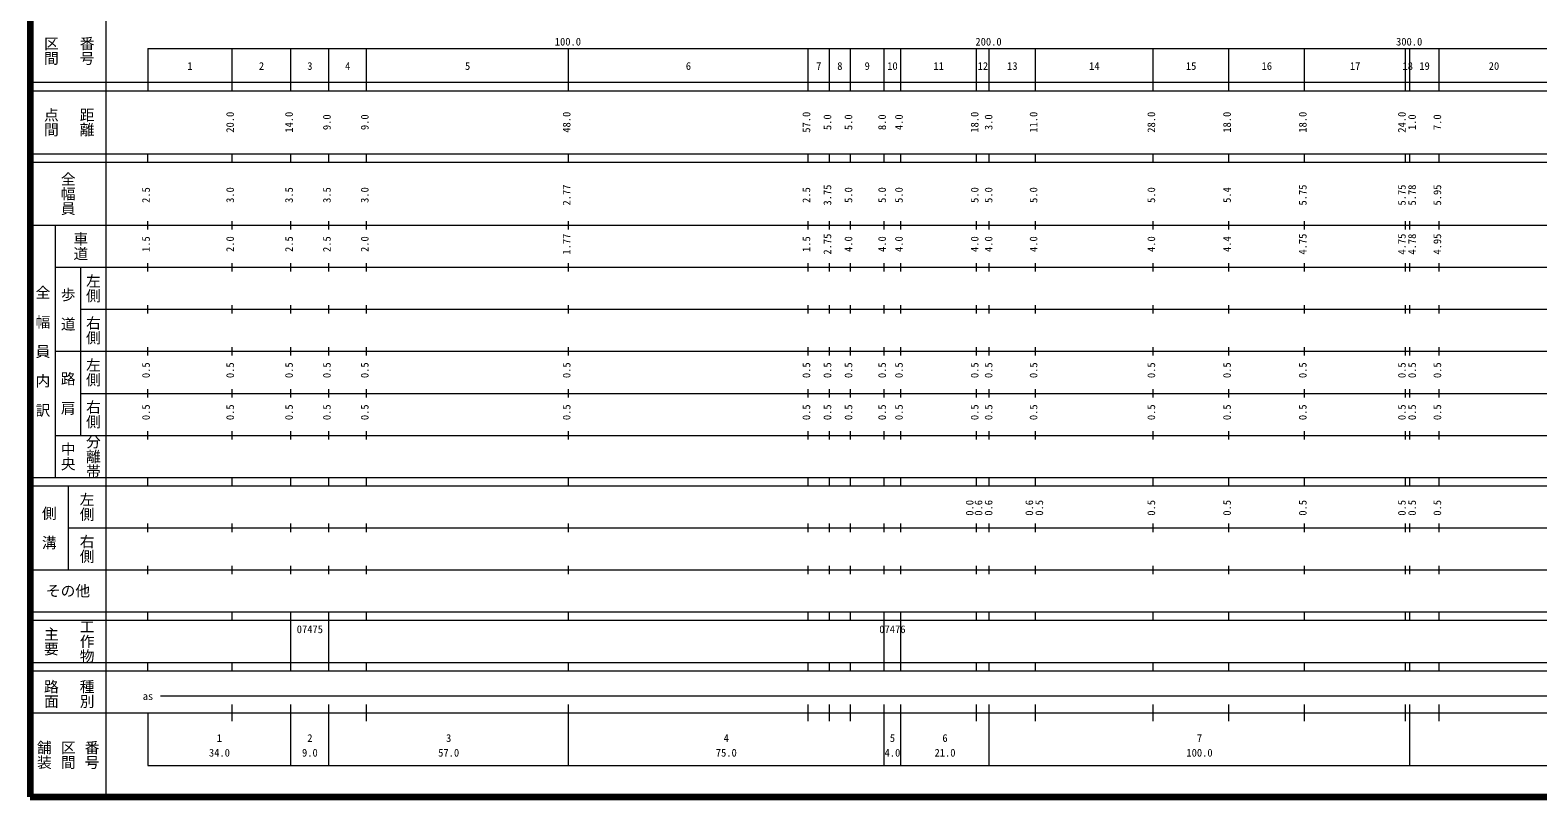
# Model space of a CAD drawing. Units: millimetres on the paper, enlarged 1000 times. Extents: x 40000 to 680000, y 20000 to 380000.
# Drawn here: x 40000 to 398436, y 20000 to 202409 of the extents above; entities that cross this region are included whole.
import ezdxf
from ezdxf.enums import TextEntityAlignment as Align

# ---------------------------------------------------------------- set-up
doc = ezdxf.new("R2010")
doc.units = ezdxf.units.MM
doc.header["$LTSCALE"] = 1000
doc.layers.add('M-TTL', color=2, linetype='Continuous', lineweight=140)
doc.layers.add('M-TTL-BAND', color=7, linetype='Continuous', lineweight=13)
doc.styles.add('@ＭＳ ゴシック', font='')
doc.styles.add('ＭＳ ゴシック', font='')
doc.styles.get('@ＭＳ ゴシック').set_extended_font_data('@MS Gothic')
doc.styles.get('ＭＳ ゴシック').set_extended_font_data('MS Gothic')

msp = doc.modelspace()

# ---------------------------------------------------------------- linework, layer by layer
at = {"layer": 'M-TTL'}
for p, q in [((40000, 380000), (40000, 20000)), ((40000, 20000), (680000, 20000))]:
    msp.add_line(p, q, dxfattribs=at)
at = {"layer": 'M-TTL-BAND'}
for p, q in [((58000, 370000), (58000, 20000)), ((68000, 198000), (579000, 198000)), ((68000, 198000), (68000, 188000)), ((88000, 188000), (88000, 198000)), ((102000, 188000), (102000, 198000)), ((111000, 188000), (111000, 198000)), ((120000, 188000), (120000, 198000)), ((168000, 188000), (168000, 198000)), ((225000, 188000), (225000, 198000)), ((230000, 188000), (230000, 198000)), ((235000, 188000), (235000, 198000)), ((243000, 188000), (243000, 198000)), ((247000, 188000), (247000, 198000)), ((265000, 188000), (265000, 198000)), ((268000, 188000), (268000, 198000)), ((279000, 188000), (279000, 198000)), ((307000, 188000), (307000, 198000)), ((325000, 188000), (325000, 198000)), ((343000, 188000), (343000, 198000)), ((367000, 188000), (367000, 198000)), ((368000, 188000), (368000, 198000)), ((375000, 188000), (375000, 198000)), ((40000, 190000), (579000, 190000)), ((40000, 188000), (579000, 188000)), ((40000, 173000), (579000, 173000)), ((68000, 171000), (68000, 173000)), ((88000, 171000), (88000, 173000)), ((102000, 171000), (102000, 173000)), ((111000, 171000), (111000, 173000)), ((120000, 171000), (120000, 173000)), ((168000, 171000), (168000, 173000)), ((225000, 171000), (225000, 173000)), ((230000, 171000), (230000, 173000)), ((235000, 171000), (235000, 173000)), ((243000, 171000), (243000, 173000)), ((247000, 171000), (247000, 173000)), ((265000, 171000), (265000, 173000)), ((268000, 171000), (268000, 173000)), ((279000, 171000), (279000, 173000)), ((307000, 171000), (307000, 173000)), ((325000, 171000), (325000, 173000)), ((343000, 171000), (343000, 173000)), ((367000, 171000), (367000, 173000)), ((368000, 171000), (368000, 173000)), ((375000, 171000), (375000, 173000)), ((40000, 171000), (579000, 171000)), ((40000, 156000), (579000, 156000)), ((46000, 96000), (46000, 156000)), ((68000, 155000), (68000, 157000)), ((88000, 155000), (88000, 157000)), ((102000, 155000), (102000, 157000)), ((111000, 155000), (111000, 157000)), ((120000, 155000), (120000, 157000)), ((168000, 155000), (168000, 157000)), ((225000, 155000), (225000, 157000)), ((230000, 155000), (230000, 157000)), ((235000, 155000), (235000, 157000)), ((243000, 155000), (243000, 157000)), ((247000, 155000), (247000, 157000)), ((265000, 155000), (265000, 157000)), ((268000, 155000), (268000, 157000)), ((279000, 155000), (279000, 157000)), ((307000, 155000), (307000, 157000)), ((325000, 155000), (325000, 157000)), ((343000, 155000), (343000, 157000)), ((367000, 155000), (367000, 157000)), ((368000, 155000), (368000, 157000)), ((375000, 155000), (375000, 157000)), ((68000, 145000), (68000, 147000)), ((88000, 145000), (88000, 147000)), ((102000, 145000), (102000, 147000)), ((111000, 145000), (111000, 147000)), ((120000, 145000), (120000, 147000)), ((168000, 145000), (168000, 147000)), ((225000, 145000), (225000, 147000)), ((230000, 145000), (230000, 147000)), ((235000, 145000), (235000, 147000)), ((243000, 145000), (243000, 147000)), ((247000, 145000), (247000, 147000)), ((265000, 145000), (265000, 147000)), ((268000, 145000), (268000, 147000)), ((279000, 145000), (279000, 147000)), ((307000, 145000), (307000, 147000)), ((325000, 145000), (325000, 147000)), ((343000, 145000), (343000, 147000)), ((367000, 145000), (367000, 147000)), ((368000, 145000), (368000, 147000)), ((375000, 145000), (375000, 147000)), ((46000, 146000), (579000, 146000)), ((52000, 146000), (52000, 106000)), ((68000, 135000), (68000, 137000)), ((88000, 135000), (88000, 137000)), ((102000, 135000), (102000, 137000)), ((111000, 135000), (111000, 137000)), ((120000, 135000), (120000, 137000)), ((168000, 135000), (168000, 137000)), ((225000, 135000), (225000, 137000)), ((230000, 135000), (230000, 137000)), ((235000, 135000), (235000, 137000)), ((243000, 135000), (243000, 137000)), ((247000, 135000), (247000, 137000)), ((265000, 135000), (265000, 137000)), ((268000, 135000), (268000, 137000)), ((279000, 135000), (279000, 137000)), ((307000, 135000), (307000, 137000)), ((325000, 135000), (325000, 137000)), ((343000, 135000), (343000, 137000)), ((367000, 135000), (367000, 137000)), ((368000, 135000), (368000, 137000)), ((375000, 135000), (375000, 137000)), ((52000, 136000), (579000, 136000)), ((46000, 126000), (579000, 126000)), ((68000, 125000), (68000, 127000)), ((88000, 125000), (88000, 127000)), ((102000, 125000), (102000, 127000)), ((111000, 125000), (111000, 127000)), ((120000, 125000), (120000, 127000)), ((168000, 125000), (168000, 127000)), ((225000, 125000), (225000, 127000)), ((230000, 125000), (230000, 127000)), ((235000, 125000), (235000, 127000)), ((243000, 125000), (243000, 127000)), ((247000, 125000), (247000, 127000)), ((265000, 125000), (265000, 127000)), ((268000, 125000), (268000, 127000)), ((279000, 125000), (279000, 127000)), ((307000, 125000), (307000, 127000)), ((325000, 125000), (325000, 127000)), ((343000, 125000), (343000, 127000)), ((367000, 125000), (367000, 127000)), ((368000, 125000), (368000, 127000)), ((375000, 125000), (375000, 127000)), ((52000, 116000), (579000, 116000)), ((68000, 115000), (68000, 117000)), ((88000, 115000), (88000, 117000)), ((102000, 115000), (102000, 117000)), ((111000, 115000), (111000, 117000)), ((120000, 115000), (120000, 117000)), ((168000, 115000), (168000, 117000)), ((225000, 115000), (225000, 117000)), ((230000, 115000), (230000, 117000)), ((235000, 115000), (235000, 117000)), ((243000, 115000), (243000, 117000)), ((247000, 115000), (247000, 117000)), ((265000, 115000), (265000, 117000)), ((268000, 115000), (268000, 117000)), ((279000, 115000), (279000, 117000)), ((307000, 115000), (307000, 117000)), ((325000, 115000), (325000, 117000)), ((343000, 115000), (343000, 117000)), ((367000, 115000), (367000, 117000)), ((368000, 115000), (368000, 117000)), ((375000, 115000), (375000, 117000)), ((46000, 106000), (579000, 106000)), ((68000, 105000), (68000, 107000)), ((88000, 105000), (88000, 107000)), ((102000, 105000), (102000, 107000)), ((111000, 105000), (111000, 107000)), ((120000, 105000), (120000, 107000)), ((168000, 105000), (168000, 107000)), ((225000, 105000), (225000, 107000)), ((230000, 105000), (230000, 107000)), ((235000, 105000), (235000, 107000)), ((243000, 105000), (243000, 107000)), ((247000, 105000), (247000, 107000)), ((265000, 105000), (265000, 107000)), ((268000, 105000), (268000, 107000)), ((279000, 105000), (279000, 107000)), ((307000, 105000), (307000, 107000)), ((325000, 105000), (325000, 107000)), ((343000, 105000), (343000, 107000)), ((367000, 105000), (367000, 107000)), ((368000, 105000), (368000, 107000)), ((375000, 105000), (375000, 107000)), ((40000, 96000), (579000, 96000)), ((40000, 94000), (579000, 94000)), ((49000, 94000), (49000, 74000)), ((68000, 94000), (68000, 96000)), ((88000, 94000), (88000, 96000)), ((102000, 94000), (102000, 96000)), ((111000, 94000), (111000, 96000)), ((120000, 94000), (120000, 96000)), ((168000, 94000), (168000, 96000)), ((225000, 94000), (225000, 96000)), ((230000, 94000), (230000, 96000)), ((235000, 94000), (235000, 96000)), ((243000, 94000), (243000, 96000)), ((247000, 94000), (247000, 96000)), ((265000, 94000), (265000, 96000)), ((268000, 94000), (268000, 96000)), ((279000, 94000), (279000, 96000)), ((307000, 94000), (307000, 96000)), ((325000, 94000), (325000, 96000)), ((343000, 94000), (343000, 96000)), ((367000, 94000), (367000, 96000)), ((368000, 94000), (368000, 96000)), ((375000, 94000), (375000, 96000)), ((49000, 84000), (579000, 84000)), ((68000, 83000), (68000, 85000)), ((88000, 83000), (88000, 85000)), ((102000, 83000), (102000, 85000)), ((111000, 83000), (111000, 85000)), ((120000, 83000), (120000, 85000)), ((168000, 83000), (168000, 85000)), ((225000, 83000), (225000, 85000)), ((230000, 83000), (230000, 85000)), ((235000, 83000), (235000, 85000)), ((243000, 83000), (243000, 85000)), ((247000, 83000), (247000, 85000)), ((265000, 83000), (265000, 85000)), ((268000, 83000), (268000, 85000)), ((279000, 83000), (279000, 85000)), ((307000, 83000), (307000, 85000)), ((325000, 83000), (325000, 85000)), ((343000, 83000), (343000, 85000)), ((367000, 83000), (367000, 85000)), ((368000, 83000), (368000, 85000)), ((375000, 83000), (375000, 85000)), ((40000, 74000), (579000, 74000)), ((68000, 73000), (68000, 75000)), ((88000, 73000), (88000, 75000)), ((102000, 73000), (102000, 75000)), ((111000, 73000), (111000, 75000)), ((120000, 73000), (120000, 75000)), ((168000, 73000), (168000, 75000)), ((225000, 73000), (225000, 75000)), ((230000, 73000), (230000, 75000)), ((235000, 73000), (235000, 75000)), ((243000, 73000), (243000, 75000)), ((247000, 73000), (247000, 75000)), ((265000, 73000), (265000, 75000)), ((268000, 73000), (268000, 75000)), ((279000, 73000), (279000, 75000)), ((307000, 73000), (307000, 75000)), ((325000, 73000), (325000, 75000)), ((343000, 73000), (343000, 75000)), ((367000, 73000), (367000, 75000)), ((368000, 73000), (368000, 75000)), ((375000, 73000), (375000, 75000)), ((40000, 64000), (579000, 64000)), ((40000, 62000), (579000, 62000)), ((68000, 62000), (68000, 64000)), ((88000, 62000), (88000, 64000)), ((102000, 62000), (102000, 64000)), ((102000, 52000), (102000, 62000)), ((111000, 62000), (111000, 64000)), ((111000, 52000), (111000, 62000)), ((120000, 62000), (120000, 64000)), ((168000, 62000), (168000, 64000)), ((225000, 62000), (225000, 64000)), ((230000, 62000), (230000, 64000)), ((235000, 62000), (235000, 64000)), ((243000, 62000), (243000, 64000)), ((243000, 52000), (243000, 62000)), ((247000, 62000), (247000, 64000)), ((247000, 52000), (247000, 62000)), ((265000, 62000), (265000, 64000)), ((268000, 62000), (268000, 64000)), ((279000, 62000), (279000, 64000)), ((307000, 62000), (307000, 64000)), ((325000, 62000), (325000, 64000)), ((343000, 62000), (343000, 64000)), ((367000, 62000), (367000, 64000)), ((368000, 62000), (368000, 64000)), ((375000, 62000), (375000, 64000)), ((40000, 52000), (579000, 52000)), ((68000, 50000), (68000, 52000)), ((88000, 50000), (88000, 52000)), ((102000, 50000), (102000, 52000)), ((111000, 50000), (111000, 52000)), ((120000, 50000), (120000, 52000)), ((168000, 50000), (168000, 52000)), ((225000, 50000), (225000, 52000)), ((230000, 50000), (230000, 52000)), ((235000, 50000), (235000, 52000)), ((243000, 50000), (243000, 52000)), ((247000, 50000), (247000, 52000)), ((265000, 50000), (265000, 52000)), ((268000, 50000), (268000, 52000)), ((279000, 50000), (279000, 52000)), ((307000, 50000), (307000, 52000)), ((325000, 50000), (325000, 52000)), ((343000, 50000), (343000, 52000)), ((367000, 50000), (367000, 52000)), ((368000, 50000), (368000, 52000)), ((375000, 50000), (375000, 52000)), ((40000, 50000), (579000, 50000)), ((71000, 44000), (565000, 44000)), ((40000, 40000), (579000, 40000)), ((68000, 40000), (68000, 27500)), ((88000, 38000), (88000, 42000)), ((102000, 27500), (102000, 42000)), ((111000, 27500), (111000, 42000)), ((120000, 38000), (120000, 42000)), ((168000, 27500), (168000, 42000)), ((225000, 38000), (225000, 42000)), ((230000, 38000), (230000, 42000)), ((235000, 38000), (235000, 42000)), ((243000, 27500), (243000, 42000)), ((247000, 27500), (247000, 42000)), ((265000, 38000), (265000, 42000)), ((268000, 27500), (268000, 42000)), ((279000, 38000), (279000, 42000)), ((307000, 38000), (307000, 42000)), ((325000, 38000), (325000, 42000)), ((343000, 38000), (343000, 42000)), ((367000, 38000), (367000, 42000)), ((368000, 27500), (368000, 42000)), ((375000, 38000), (375000, 42000)), ((68000, 27500), (579000, 27500))]:
    msp.add_line(p, q, dxfattribs=at)

# ---------------------------------------------------------------- texts
at = {"layer": 'M-TTL-BAND', "style": '@ＭＳ ゴシック'}
for s, p in [('番号', (53500, 197500)), ('区間', (45000, 197500)), ('点間', (45000, 180500)), ('距離', (53500, 180500)), ('全幅員', (49000, 163500)), ('車道', (52000, 151000)), ('左側', (55000, 141000)), ('全\u3000幅\u3000員\u3000内\u3000訳', (43000, 126000)), ('歩\u3000道', (49000, 136000)), ('右側', (55000, 131000)), ('左側', (55000, 121000)), ('路\u3000肩', (49000, 116000)), ('右側', (55000, 111000)), ('中央', (49000, 101000)), ('分離帯', (55000, 101000)), ('左側', (53500, 89000)), ('側\u3000溝', (44500, 84000)), ('右側', (53500, 79000)), ('工作物', (53500, 57000)), ('主要', (45000, 57000)), ('路面', (45000, 44500)), ('種別', (53500, 44500)), ('舗装', (43333, 30000)), ('区間', (49000, 30000)), ('番号', (54667, 30000))]:
    msp.add_text(s, height=2566, rotation=270, dxfattribs=at).set_placement(p, align=Align.MIDDLE_CENTER)
at = {"layer": 'M-TTL-BAND', "style": 'ＭＳ ゴシック'}
for s, p in [('100.0', (167844, 198195)), ('200.0', (267844, 198195)), ('300.0', (367844, 198195)), ('1', (78000, 192405)), ('2', (95000, 192405)), ('3', (106500, 192405)), ('4', (115500, 192405)), ('5', (144000, 192405)), ('6', (196500, 192405)), ('7', (227500, 192405)), ('8', (232500, 192405)), ('9', (239000, 192405)), ('10', (245000, 192405)), ('11', (256000, 192405)), ('12', (266500, 192405)), ('13', (273500, 192405)), ('14', (293000, 192405)), ('15', (316000, 192405)), ('16', (334000, 192405)), ('17', (355000, 192405)), ('18', (367500, 192405)), ('19', (371500, 192405)), ('20', (388000, 192405)), ('as', (68000, 42500)), ('1', (85000, 32523)), ('2', (106500, 32523)), ('3', (139500, 32523)), ('4', (205500, 32523)), ('5', (245000, 32523)), ('6', (257500, 32523)), ('7', (318000, 32523)), ('34.0', (85000, 29033)), ('9.0', (106500, 29033)), ('57.0', (139500, 29033)), ('75.0', (205500, 29033)), ('4.0', (245000, 29033)), ('21.0', (257500, 29033)), ('100.0', (318000, 29033))]:
    msp.add_text(s, height=1833, dxfattribs=at).set_placement(p, align=Align.BOTTOM_CENTER)
for s, p in [('20.0', (89000, 180500)), ('14.0', (103000, 180500)), ('48.0', (169000, 180500)), ('57.0', (226000, 180500)), ('18.0', (266000, 180500)), ('11.0', (280000, 180500)), ('28.0', (308000, 180500)), ('18.0', (326000, 180500)), ('18.0', (344000, 180500)), ('24.0', (367570, 180500)), ('9.0', (112000, 180500)), ('9.0', (121000, 180500)), ('5.0', (231000, 180500)), ('5.0', (236000, 180500)), ('8.0', (244000, 180500)), ('4.0', (248000, 180500)), ('3.0', (269313, 180500)), ('1.0', (370000, 180500)), ('7.0', (376000, 180500)), ('2.5', (69000, 163174)), ('3.0', (89000, 163174)), ('3.5', (103000, 163174)), ('3.5', (112000, 163174)), ('3.0', (121000, 163174)), ('2.77', (169000, 163174)), ('2.5', (226000, 163174)), ('3.75', (231000, 163174)), ('5.0', (236000, 163174)), ('5.0', (244000, 163174)), ('5.0', (248000, 163174)), ('5.0', (266000, 163174)), ('5.0', (269313, 163174)), ('5.0', (280000, 163174)), ('5.0', (308000, 163174)), ('5.4', (326000, 163174)), ('5.75', (344000, 163174)), ('5.75', (367570, 163174)), ('5.78', (370000, 163174)), ('5.95', (376000, 163174)), ('1.5', (69000, 151500)), ('2.0', (89000, 151500)), ('2.5', (103000, 151500)), ('2.5', (112000, 151500)), ('2.0', (121000, 151500)), ('1.77', (169000, 151500)), ('1.5', (226000, 151500)), ('2.75', (231000, 151500)), ('4.0', (236000, 151500)), ('4.0', (244000, 151500)), ('4.0', (248000, 151500)), ('4.0', (266000, 151500)), ('4.0', (269313, 151500)), ('4.0', (280000, 151500)), ('4.0', (308000, 151500)), ('4.4', (326000, 151500)), ('4.75', (344000, 151500)), ('4.75', (367570, 151500)), ('4.78', (370000, 151500)), ('4.95', (376000, 151500)), ('0.5', (69000, 121500)), ('0.5', (89000, 121500)), ('0.5', (103000, 121500)), ('0.5', (112000, 121500)), ('0.5', (121000, 121500)), ('0.5', (169000, 121500)), ('0.5', (226000, 121500)), ('0.5', (231000, 121500)), ('0.5', (236000, 121500)), ('0.5', (244000, 121500)), ('0.5', (248000, 121500)), ('0.5', (266000, 121500)), ('0.5', (269313, 121500)), ('0.5', (280000, 121500)), ('0.5', (308000, 121500)), ('0.5', (326000, 121500)), ('0.5', (344000, 121500)), ('0.5', (367570, 121500)), ('0.5', (370000, 121500)), ('0.5', (376000, 121500)), ('0.5', (69000, 111500)), ('0.5', (89000, 111500)), ('0.5', (103000, 111500)), ('0.5', (112000, 111500)), ('0.5', (121000, 111500)), ('0.5', (169000, 111500)), ('0.5', (226000, 111500)), ('0.5', (231000, 111500)), ('0.5', (236000, 111500)), ('0.5', (244000, 111500)), ('0.5', (248000, 111500)), ('0.5', (266000, 111500)), ('0.5', (269313, 111500)), ('0.5', (280000, 111500)), ('0.5', (308000, 111500)), ('0.5', (326000, 111500)), ('0.5', (344000, 111500)), ('0.5', (367570, 111500)), ('0.5', (370000, 111500)), ('0.5', (376000, 111500)), ('0.0', (264812, 88764)), ('0.6', (266916, 88764)), ('0.6', (269313, 88764)), ('0.6', (279000, 88764)), ('0.5', (281370, 88764)), ('0.5', (308000, 88764)), ('0.5', (326000, 88764)), ('0.5', (344000, 88764)), ('0.5', (367570, 88764)), ('0.5', (370000, 88764)), ('0.5', (376000, 88764))]:
    msp.add_text(s, height=1833, rotation=90, dxfattribs=at).set_placement(p, align=Align.BOTTOM_CENTER)
msp.add_text('その他', height=2566, dxfattribs=at).set_placement((49000, 69000), align=Align.MIDDLE_CENTER)
for s, p in [('07475', (103375, 58405)), ('07476', (241875, 58405))]:
    msp.add_text(s, height=1833, dxfattribs=at).set_placement(p, align=Align.BOTTOM_LEFT)

doc.saveas('drawing.dxf')
